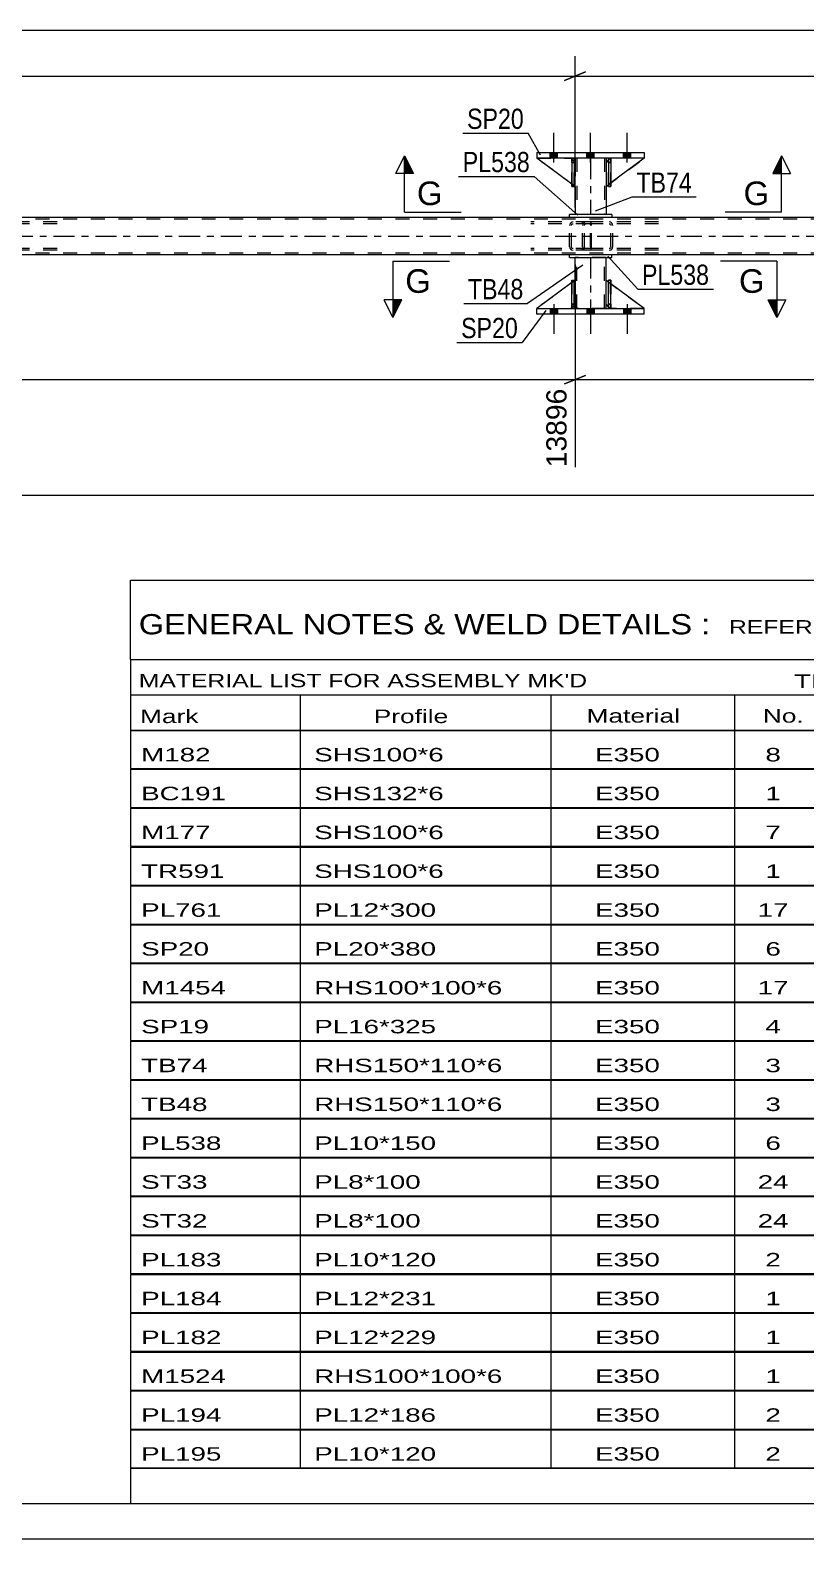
# Model space of a CAD drawing. Header units: millimetres. Extents: x -111 to 730, y -400 to 194.
# Drawn here: x 390.5 to 500.3, y -399.7 to -186.1 of the extents above; entities that cross this region are included whole.
import ezdxf

# ---------------------------------------------------------------- set-up
doc = ezdxf.new("R2010")
doc.units = ezdxf.units.MM
doc.linetypes.add('DXK_LINE_DOT2', pattern=[3.9198, 1.9599, -1.9599])
doc.linetypes.add('DXK_LINE_DOT3', pattern=[5.9187, 2.979, -0.9799, 0.9799, -0.9799])
doc.styles.add('Arial', font='ARIAL.TTF', dxfattribs={"height": 0.2})
doc.styles.add('Arial Narrow', font='ARIALN.TTF', dxfattribs={"height": 0.2})

# ---------------------------------------------------------------- blocks, each defined once
blk = doc.blocks.new('Unknown-203724211-1113')
at = {"color": 5, "linetype": 'Continuous'}
for p, q in [((-106.33, -394.7), (724.67, -394.7)), ((-111.33, -399.7), (729.67, -399.7))]:
    blk.add_line(p, q, dxfattribs=at)
blk = doc.blocks.new('Part-203724211-2279 - 2267')
at = {"color": 7, "linetype": 'DXK_LINE_DOT2'}
for p, q in [((469.65, -213.26), (461.33, -213.26)), ((469.65, -213.5), (461.33, -213.5)), ((466.86, -213.56), (466.82, -213.74)), ((467.09, -213.65), (467.14, -213.57)), ((467.32, -213.26), (467.13, -213.3)), ((467.14, -213.57), (467.22, -213.52)), ((467.22, -213.52), (467.32, -213.5)), ((468.66, -213.5), (468.66, -213.26)), ((469.76, -213.3), (469.65, -213.26)), ((469.65, -213.5), (469.71, -213.52)), ((469.71, -213.52), (469.75, -213.57)), ((469.75, -213.57), (469.78, -213.65)), ((469.85, -213.4), (469.76, -213.3)), ((469.9, -213.56), (469.85, -213.4)), ((469.93, -213.74), (469.9, -213.56)), ((466.82, -216.78), (466.82, -213.74)), ((467.07, -213.74), (467.09, -213.65)), ((467.07, -216.78), (467.07, -213.74)), ((469.78, -213.65), (469.79, -213.74)), ((469.79, -216.78), (469.79, -213.74)), ((469.93, -216.78), (469.93, -213.74)), ((469.65, -217.02), (461.33, -217.02)), ((469.65, -217.26), (461.33, -217.26)), ((466.82, -216.78), (466.86, -216.96)), ((467.09, -216.87), (467.07, -216.78)), ((467.14, -216.95), (467.09, -216.87)), ((467.13, -217.22), (467.32, -217.26)), ((467.22, -217), (467.14, -216.95)), ((467.32, -217.02), (467.22, -217)), ((468.66, -217.26), (468.66, -217.02)), ((469.71, -217), (469.65, -217.02)), ((469.65, -217.26), (469.76, -217.22)), ((469.75, -216.95), (469.71, -217)), ((469.78, -216.87), (469.75, -216.95)), ((469.76, -217.22), (469.85, -217.12)), ((469.79, -216.78), (469.78, -216.87)), ((469.85, -217.12), (469.9, -216.96)), ((469.9, -216.96), (469.93, -216.78))]:
    blk.add_line(p, q, dxfattribs=at)
for centre, start, end in [((467.31, -213.76), 111.1941, 156.1506), ((467.31, -216.77), 203.8494, 248.8059)]:
    blk.add_arc(centre, 0.492, start, end, dxfattribs=at)
blk = doc.blocks.new('Part-203724211-2284 - 2267')
at = {"color": 7, "linetype": 'DXK_LINE_DOT2'}
for p, q in [((608.77, -212.86), (-50.14, -212.86)), ((608.77, -217.66), (-50.14, -217.66)), ((472.78, -217.9), (466.78, -217.9))]:
    blk.add_line(p, q, dxfattribs=at)
at = {"color": 2, "linetype": 'Continuous'}
for p, q in [((608.77, -212.62), (47.1, -212.62)), ((466.78, -217.9), (217.36, -217.9)), ((608.77, -217.9), (472.78, -217.9))]:
    blk.add_line(p, q, dxfattribs=at)
at = {"color": 7, "linetype": 'DXK_LINE_DOT3'}
blk.add_line((-50.14, -215.26), (608.77, -215.26), dxfattribs=at)
blk = doc.blocks.new('Part-203724211-2306 - 2267')
at = {"color": 7, "linetype": 'DXK_LINE_DOT2'}
for p, q in [((467.13, -204.82), (467.13, -204.22)), ((467.13, -204.22), (467.13, -204.22)), ((467.13, -204.22), (467.13, -208.22)), ((467.13, -204.22), (467.45, -204.22)), ((467.13, -208.22), (467.13, -204.82)), ((467.13, -204.82), (467.45, -204.82)), ((467.45, -204.22), (467.45, -204.82)), ((467.45, -208.22), (467.45, -204.22)), ((467.45, -204.82), (467.45, -208.22)), ((467.13, -208.22), (467.45, -208.22))]:
    blk.add_line(p, q, dxfattribs=at)
blk = doc.blocks.new('Part-203724211-2372 - 2267')
at = {"color": 2, "linetype": 'Continuous'}
for p, q in [((467.58, -204.22), (467.58, -204.82)), ((471.98, -204.22), (471.98, -204.82)), ((467.58, -208.22), (467.58, -212.22)), ((471.98, -208.22), (471.98, -212.22))]:
    blk.add_line(p, q, dxfattribs=at)
at = {"color": 7, "linetype": 'DXK_LINE_DOT2'}
for p, q in [((471.98, -204.22), (467.58, -204.22)), ((467.58, -204.82), (467.58, -208.22)), ((467.82, -204.22), (467.82, -212.22)), ((471.74, -204.22), (471.74, -212.22)), ((471.98, -204.82), (471.98, -208.22)), ((471.98, -212.22), (467.58, -212.22))]:
    blk.add_line(p, q, dxfattribs=at)
at = {"color": 7, "linetype": 'DXK_LINE_DOT3'}
blk.add_line((469.78, -204.22), (469.78, -212.22), dxfattribs=at)
blk = doc.blocks.new('Part-203724211-2379 - 2267')
at = {"color": 2, "linetype": 'Continuous'}
for p, q in [((462.18, -226.3), (462.18, -225.5)), ((462.18, -225.5), (477.38, -225.5)), ((477.38, -226.3), (462.18, -226.3)), ((477.38, -226.3), (477.38, -225.5))]:
    blk.add_line(p, q, dxfattribs=at)
blk = doc.blocks.new('Bolt-203724211-2343 - 2267')
at = {"linetype": 'Continuous'}
for points in [[(464.06, -226.3), (465.1, -226.3), (465.1, -225.5), (464.06, -225.5)], [(464.06, -226.3), (465.1, -226.3), (465.1, -225.5), (464.06, -225.5)], [(464.06, -226.3), (465.1, -226.3), (465.1, -225.5), (464.06, -225.5)], [(469.26, -226.3), (470.3, -226.3), (470.3, -225.5), (469.26, -225.5)], [(469.26, -226.3), (470.3, -226.3), (470.3, -225.5), (469.26, -225.5)], [(474.46, -226.3), (475.5, -226.3), (475.5, -225.5), (474.46, -225.5)], [(474.46, -226.3), (475.5, -226.3), (475.5, -225.5), (474.46, -225.5)], [(474.46, -226.3), (475.5, -226.3), (475.5, -225.5), (474.46, -225.5)]]:
    blk.add_hatch(color=1, dxfattribs=at).paths.add_polyline_path(points)
at = {"color": 1, "linetype": 'Continuous'}
for p, q in [((464.06, -225.5), (464.06, -226.3)), ((464.06, -225.5), (464.06, -226.3)), ((464.06, -225.5), (464.06, -226.3)), ((464.58, -224.9), (464.58, -229.1)), ((464.58, -224.9), (464.58, -229.1)), ((464.58, -224.9), (464.58, -229.1)), ((465.1, -225.5), (465.1, -226.3)), ((465.1, -225.5), (465.1, -226.3)), ((465.1, -225.5), (465.1, -226.3)), ((469.26, -225.5), (469.26, -226.3)), ((469.26, -225.5), (469.26, -226.3)), ((469.78, -224.9), (469.78, -229.1)), ((469.78, -224.9), (469.78, -229.1)), ((470.3, -225.5), (470.3, -226.3)), ((470.3, -225.5), (470.3, -226.3)), ((474.46, -225.5), (474.46, -226.3)), ((474.46, -225.5), (474.46, -226.3)), ((474.46, -225.5), (474.46, -226.3)), ((474.98, -224.9), (474.98, -229.1)), ((474.98, -224.9), (474.98, -229.1)), ((474.98, -224.9), (474.98, -229.1)), ((475.5, -225.5), (475.5, -226.3)), ((475.5, -225.5), (475.5, -226.3)), ((475.5, -225.5), (475.5, -226.3))]:
    blk.add_line(p, q, dxfattribs=at)
blk = doc.blocks.new('Bolt-203724211-2344 - 2267')
at = {"linetype": 'Continuous'}
for points in [[(465.1, -203.42), (464.06, -203.42), (464.06, -204.22), (465.1, -204.22)], [(465.1, -203.42), (464.06, -203.42), (464.06, -204.22), (465.1, -204.22)], [(465.1, -203.42), (464.06, -203.42), (464.06, -204.22), (465.1, -204.22)], [(470.3, -203.42), (469.26, -203.42), (469.26, -204.22), (470.3, -204.22)], [(470.3, -203.42), (469.26, -203.42), (469.26, -204.22), (470.3, -204.22)], [(475.5, -203.42), (474.46, -203.42), (474.46, -204.22), (475.5, -204.22)], [(475.5, -203.42), (474.46, -203.42), (474.46, -204.22), (475.5, -204.22)], [(475.5, -203.42), (474.46, -203.42), (474.46, -204.22), (475.5, -204.22)]]:
    blk.add_hatch(color=1, dxfattribs=at).paths.add_polyline_path(points)
at = {"color": 1, "linetype": 'Continuous'}
for p, q in [((464.58, -204.82), (464.58, -200.62)), ((464.58, -204.82), (464.58, -200.62)), ((464.58, -204.82), (464.58, -200.62)), ((469.78, -204.82), (469.78, -200.62)), ((469.78, -204.82), (469.78, -200.62)), ((474.98, -204.82), (474.98, -200.62)), ((474.98, -204.82), (474.98, -200.62)), ((474.98, -204.82), (474.98, -200.62)), ((464.06, -204.22), (464.06, -203.42)), ((464.06, -204.22), (464.06, -203.42)), ((464.06, -204.22), (464.06, -203.42)), ((465.1, -204.22), (465.1, -203.42)), ((465.1, -204.22), (465.1, -203.42)), ((465.1, -204.22), (465.1, -203.42)), ((469.26, -204.22), (469.26, -203.42)), ((469.26, -204.22), (469.26, -203.42)), ((470.3, -204.22), (470.3, -203.42)), ((470.3, -204.22), (470.3, -203.42)), ((474.46, -204.22), (474.46, -203.42)), ((474.46, -204.22), (474.46, -203.42)), ((474.46, -204.22), (474.46, -203.42)), ((475.5, -204.22), (475.5, -203.42)), ((475.5, -204.22), (475.5, -203.42)), ((475.5, -204.22), (475.5, -203.42))]:
    blk.add_line(p, q, dxfattribs=at)
blk = doc.blocks.new('Part-203724211-2352 - 2267')
at = {"color": 2, "linetype": 'Continuous'}
for p, q in [((471.98, -224.9), (471.98, -221.5)), ((471.98, -221.5), (472.33, -221.76)), ((477.38, -225.5), (472.65, -222)), ((472.33, -225.25), (471.98, -224.9))]:
    blk.add_line(p, q, dxfattribs=at)
at = {"color": 7, "linetype": 'DXK_LINE_DOT2'}
for p, q in [((472.65, -222), (472.33, -221.76)), ((472.33, -225.25), (472.58, -225.5)), ((472.58, -225.5), (477.38, -225.5))]:
    blk.add_line(p, q, dxfattribs=at)
blk = doc.blocks.new('Part-203724211-2367 - 2267')
at = {"color": 7, "linetype": 'DXK_LINE_DOT2'}
for p, q in [((471.98, -224.9), (471.98, -221.5)), ((471.98, -221.5), (477.38, -225.5)), ((472.58, -225.5), (471.98, -224.9)), ((477.38, -225.5), (472.58, -225.5))]:
    blk.add_line(p, q, dxfattribs=at)
blk = doc.blocks.new('Part-203724211-2374 - 2267')
at = {"color": 2, "linetype": 'Continuous'}
for p, q in [((472.65, -204.22), (472.33, -204.22)), ((472.33, -204.22), (472.33, -208.22)), ((472.65, -204.22), (472.65, -204.22)), ((472.65, -204.22), (472.65, -208.22)), ((472.65, -208.22), (472.33, -208.22))]:
    blk.add_line(p, q, dxfattribs=at)
at = {"color": 7, "linetype": 'DXK_LINE_DOT2'}
for p, q in [((472.33, -204.22), (472.33, -204.82)), ((472.33, -204.22), (472.33, -204.22)), ((472.65, -204.82), (472.33, -204.82)), ((472.33, -204.82), (472.33, -208.22)), ((472.65, -204.82), (472.65, -204.22)), ((472.65, -204.22), (472.65, -204.22)), ((472.65, -208.22), (472.65, -204.82))]:
    blk.add_line(p, q, dxfattribs=at)
blk = doc.blocks.new('Part-203724211-2381 - 2267')
at = {"color": 2, "linetype": 'Continuous'}
for p, q in [((467.13, -207.89), (462.18, -204.22)), ((467.13, -204.37), (466.98, -204.22)), ((467.58, -204.82), (467.45, -204.69)), ((467.58, -204.82), (467.58, -204.82)), ((467.58, -208.22), (467.58, -204.82)), ((467.45, -208.13), (467.58, -208.22)), ((467.58, -208.22), (467.58, -208.22))]:
    blk.add_line(p, q, dxfattribs=at)
at = {"color": 7, "linetype": 'DXK_LINE_DOT2'}
for p, q in [((466.98, -204.22), (462.18, -204.22)), ((462.18, -204.22), (462.18, -204.22)), ((466.98, -204.22), (467.58, -204.82)), ((467.45, -204.69), (467.13, -204.37)), ((467.58, -204.82), (467.58, -208.22)), ((467.45, -208.13), (467.13, -207.89))]:
    blk.add_line(p, q, dxfattribs=at)
blk = doc.blocks.new('Part-203724211-2382 - 2267')
at = {"color": 7, "linetype": 'DXK_LINE_DOT2'}
for p, q in [((467.58, -208.22), (462.18, -204.22)), ((462.18, -204.22), (466.98, -204.22)), ((466.98, -204.22), (467.58, -204.82)), ((467.58, -204.82), (466.98, -204.22)), ((467.58, -204.82), (467.58, -208.22)), ((467.58, -204.82), (467.58, -204.82)), ((467.58, -204.82), (467.58, -208.22))]:
    blk.add_line(p, q, dxfattribs=at)
blk = doc.blocks.new('Part-203724211-2383 - 2267')
at = {"color": 2, "linetype": 'Continuous'}
for p, q in [((472.33, -204.47), (471.98, -204.82)), ((471.98, -204.82), (471.98, -208.22)), ((477.38, -204.22), (472.65, -207.72)), ((471.98, -208.22), (472.33, -207.96))]:
    blk.add_line(p, q, dxfattribs=at)
at = {"color": 7, "linetype": 'DXK_LINE_DOT2'}
for p, q in [((472.58, -204.22), (472.33, -204.47)), ((477.38, -204.22), (472.58, -204.22)), ((477.38, -204.22), (477.38, -204.22)), ((477.38, -204.22), (477.38, -204.22)), ((472.65, -207.72), (472.33, -207.96))]:
    blk.add_line(p, q, dxfattribs=at)
blk = doc.blocks.new('Part-203724211-2384 - 2267')
at = {"color": 7, "linetype": 'DXK_LINE_DOT2'}
for p, q in [((472.58, -204.22), (471.98, -204.82)), ((471.98, -208.22), (477.38, -204.22)), ((471.98, -204.82), (471.98, -208.22)), ((477.38, -204.22), (472.58, -204.22))]:
    blk.add_line(p, q, dxfattribs=at)
blk = doc.blocks.new('Part-203724211-2397 - 2267')
at = {"color": 2, "linetype": 'Continuous'}
for p, q in [((467.13, -225.5), (467.13, -221.5)), ((467.13, -221.5), (467.45, -221.5)), ((467.45, -225.5), (467.45, -221.5)), ((467.13, -225.5), (467.13, -225.5)), ((467.45, -225.5), (467.13, -225.5))]:
    blk.add_line(p, q, dxfattribs=at)
at = {"color": 7, "linetype": 'DXK_LINE_DOT2'}
for p, q in [((467.13, -221.5), (467.13, -224.9)), ((467.45, -224.9), (467.45, -221.5)), ((467.13, -224.9), (467.13, -225.5)), ((467.13, -224.9), (467.45, -224.9)), ((467.13, -225.5), (467.13, -225.5)), ((467.13, -225.5), (467.13, -225.5)), ((467.45, -225.5), (467.45, -224.9)), ((467.45, -225.5), (467.45, -225.5))]:
    blk.add_line(p, q, dxfattribs=at)
blk = doc.blocks.new('Part-203724211-2399 - 2267')
at = {"color": 7, "linetype": 'DXK_LINE_DOT2'}
for p, q in [((467.13, -221.5), (467.45, -221.5)), ((467.13, -224.9), (467.13, -221.5)), ((467.13, -221.5), (467.13, -225.5)), ((467.45, -221.5), (467.45, -224.9)), ((467.45, -225.5), (467.45, -221.59)), ((467.45, -224.9), (467.13, -224.9)), ((467.13, -225.5), (467.13, -224.9)), ((467.45, -225.5), (467.13, -225.5)), ((467.45, -224.9), (467.45, -225.5)), ((467.45, -225.5), (467.45, -225.5))]:
    blk.add_line(p, q, dxfattribs=at)
blk = doc.blocks.new('Part-203724211-2414 - 2267')
at = {"color": 2, "linetype": 'Continuous'}
for p, q in [((462.18, -203.42), (462.18, -204.22)), ((462.18, -203.42), (477.38, -203.42)), ((477.38, -204.22), (462.18, -204.22)), ((477.38, -203.42), (477.38, -204.22))]:
    blk.add_line(p, q, dxfattribs=at)
blk = doc.blocks.new('Part-203724211-2424 - 2267')
at = {"color": 2, "linetype": 'Continuous'}
for p, q in [((467.45, -204.22), (467.13, -204.22)), ((467.13, -204.22), (467.13, -208.22)), ((467.45, -204.22), (467.45, -204.22)), ((467.45, -204.22), (467.45, -208.22)), ((467.45, -208.22), (467.13, -208.22))]:
    blk.add_line(p, q, dxfattribs=at)
at = {"color": 7, "linetype": 'DXK_LINE_DOT2'}
for p, q in [((467.13, -204.22), (467.13, -204.82)), ((467.13, -204.22), (467.13, -204.22)), ((467.45, -204.82), (467.13, -204.82)), ((467.13, -204.82), (467.13, -208.22)), ((467.45, -204.82), (467.45, -204.22)), ((467.45, -204.22), (467.45, -204.22)), ((467.45, -208.22), (467.45, -204.82))]:
    blk.add_line(p, q, dxfattribs=at)
blk = doc.blocks.new('Part-203724211-2430 - 2267')
at = {"color": 7, "linetype": 'DXK_LINE_DOT2'}
for p, q in [((472.33, -204.82), (472.33, -204.22)), ((472.33, -204.22), (472.33, -204.22)), ((472.33, -204.22), (472.33, -208.22)), ((472.33, -204.22), (472.65, -204.22)), ((472.33, -208.22), (472.33, -204.82)), ((472.33, -204.82), (472.65, -204.82)), ((472.65, -204.22), (472.65, -204.82)), ((472.65, -208.22), (472.65, -204.22)), ((472.65, -204.82), (472.65, -208.22)), ((472.33, -208.22), (472.65, -208.22))]:
    blk.add_line(p, q, dxfattribs=at)
blk = doc.blocks.new('Part-203724211-2445 - 2267')
at = {"color": 7, "linetype": 'DXK_LINE_DOT2'}
for p, q in [((467.58, -221.5), (462.18, -225.5)), ((467.58, -224.9), (467.58, -221.5)), ((467.58, -221.5), (467.58, -224.9)), ((462.18, -225.5), (466.98, -225.5)), ((466.98, -225.5), (467.58, -224.9)), ((467.58, -224.9), (466.98, -225.5)), ((467.58, -224.9), (467.58, -224.9))]:
    blk.add_line(p, q, dxfattribs=at)
blk = doc.blocks.new('Part-203724211-2459 - 2267')
at = {"color": 2, "linetype": 'Continuous'}
for p, q in [((467.58, -221.5), (467.58, -218.3)), ((471.98, -221.5), (471.98, -218.3)), ((467.58, -225.5), (467.58, -224.9)), ((471.98, -225.5), (471.98, -224.9))]:
    blk.add_line(p, q, dxfattribs=at)
at = {"color": 7, "linetype": 'DXK_LINE_DOT2'}
for p, q in [((471.98, -218.3), (467.58, -218.3)), ((467.82, -225.5), (467.82, -218.3)), ((471.74, -225.5), (471.74, -218.3)), ((467.58, -224.9), (467.58, -221.5)), ((471.98, -224.9), (471.98, -221.5)), ((471.98, -225.5), (467.58, -225.5))]:
    blk.add_line(p, q, dxfattribs=at)
at = {"color": 7, "linetype": 'DXK_LINE_DOT3'}
blk.add_line((469.78, -218.3), (469.78, -225.5), dxfattribs=at)
blk = doc.blocks.new('Part-203724211-2475 - 2267')
at = {"color": 2, "linetype": 'Continuous'}
for p, q in [((472.33, -225.5), (472.33, -221.5)), ((472.33, -221.5), (472.65, -221.5)), ((472.65, -225.5), (472.65, -221.5)), ((472.33, -225.5), (472.33, -225.5)), ((472.65, -225.5), (472.33, -225.5))]:
    blk.add_line(p, q, dxfattribs=at)
at = {"color": 7, "linetype": 'DXK_LINE_DOT2'}
for p, q in [((472.33, -221.5), (472.33, -224.9)), ((472.65, -224.9), (472.65, -221.5)), ((472.33, -224.9), (472.33, -225.5)), ((472.33, -224.9), (472.65, -224.9)), ((472.33, -225.5), (472.33, -225.5)), ((472.33, -225.5), (472.33, -225.5)), ((472.65, -225.5), (472.65, -224.9)), ((472.65, -225.5), (472.65, -225.5))]:
    blk.add_line(p, q, dxfattribs=at)
blk = doc.blocks.new('Part-203724211-2477 - 2267')
at = {"color": 7, "linetype": 'DXK_LINE_DOT2'}
for p, q in [((472.65, -221.5), (472.33, -221.5)), ((472.33, -224.9), (472.33, -221.5)), ((472.33, -221.5), (472.33, -225.5)), ((472.65, -221.5), (472.65, -224.9)), ((472.65, -225.5), (472.65, -221.5)), ((472.65, -224.9), (472.33, -224.9)), ((472.33, -225.5), (472.33, -224.9)), ((472.65, -225.5), (472.33, -225.5)), ((472.65, -224.9), (472.65, -225.5)), ((472.65, -225.5), (472.65, -225.5))]:
    blk.add_line(p, q, dxfattribs=at)
blk = doc.blocks.new('Part-203724211-2478 - 2267')
at = {"color": 2, "linetype": 'Continuous'}
for p, q in [((467.13, -221.83), (462.18, -225.5)), ((467.58, -221.5), (467.45, -221.59)), ((467.58, -224.9), (467.58, -221.5)), ((467.13, -225.35), (466.98, -225.5)), ((467.58, -224.9), (467.45, -225.03)), ((467.58, -224.9), (467.58, -224.9))]:
    blk.add_line(p, q, dxfattribs=at)
at = {"color": 7, "linetype": 'DXK_LINE_DOT2'}
for p, q in [((467.45, -221.59), (467.13, -221.83)), ((467.58, -224.9), (467.58, -221.5)), ((462.18, -225.5), (462.18, -225.5)), ((462.18, -225.5), (466.98, -225.5)), ((467.58, -224.9), (466.98, -225.5)), ((467.45, -225.03), (467.13, -225.35))]:
    blk.add_line(p, q, dxfattribs=at)
blk = doc.blocks.new('Part-203724211-2507 - 2267')
at = {"color": 2, "linetype": 'Continuous'}
for p, q in [((472.78, -212.22), (466.78, -212.22)), ((466.78, -212.62), (466.78, -212.22)), ((472.78, -212.62), (466.78, -212.62)), ((472.78, -212.22), (472.78, -212.62))]:
    blk.add_line(p, q, dxfattribs=at)
blk = doc.blocks.new('Part-203724211-2512 - 2267')
at = {"color": 2, "linetype": 'Continuous'}
for p, q in [((472.78, -217.9), (466.78, -217.9)), ((466.78, -218.3), (466.78, -217.9)), ((466.78, -218.3), (472.78, -218.3)), ((472.78, -218.3), (472.78, -217.9))]:
    blk.add_line(p, q, dxfattribs=at)
blk = doc.blocks.new('Part-203724211-2538 - 2267')
at = {"color": 7, "linetype": 'DXK_LINE_DOT2'}
for p, q in [((383.57, -213.56), (383.53, -213.74)), ((383.8, -213.65), (383.86, -213.57)), ((384.04, -213.26), (383.84, -213.3)), ((383.86, -213.57), (383.94, -213.52)), ((383.94, -213.52), (384.04, -213.5)), ((394.27, -213.26), (384.04, -213.26)), ((394.27, -213.5), (384.04, -213.5)), ((387.47, -213.3), (387.27, -213.26)), ((387.27, -213.5), (387.37, -213.52)), ((387.37, -213.52), (387.45, -213.57)), ((387.45, -213.57), (387.51, -213.65)), ((387.78, -213.74), (387.75, -213.56)), ((383.53, -216.78), (383.53, -213.74)), ((383.78, -213.74), (383.8, -213.65)), ((383.78, -216.78), (383.78, -213.74)), ((387.51, -213.65), (387.53, -213.74)), ((387.53, -216.78), (387.53, -213.74)), ((387.78, -216.78), (387.78, -213.74)), ((383.53, -216.78), (383.57, -216.96)), ((383.8, -216.87), (383.78, -216.78)), ((383.86, -216.95), (383.8, -216.87)), ((383.84, -217.22), (384.04, -217.26)), ((383.94, -217), (383.86, -216.95)), ((384.04, -217.02), (383.94, -217)), ((394.27, -217.02), (384.04, -217.02)), ((394.27, -217.26), (384.04, -217.26)), ((387.37, -217), (387.27, -217.02)), ((387.27, -217.26), (387.47, -217.22)), ((387.45, -216.95), (387.37, -217)), ((387.51, -216.87), (387.45, -216.95)), ((387.53, -216.78), (387.51, -216.87)), ((387.75, -216.96), (387.78, -216.78))]:
    blk.add_line(p, q, dxfattribs=at)
for centre, start, end in [((384.02, -213.76), 110.7583, 155.68), ((387.29, -213.76), 24.32, 69.2417), ((384.02, -216.76), 204.32, 249.2417), ((387.29, -216.76), 290.7583, 335.68)]:
    blk.add_arc(centre, 0.496, start, end, dxfattribs=at)
blk = doc.blocks.new('Part-203724211-2539 - 2267')
at = {"color": 7, "linetype": 'DXK_LINE_DOT2'}
for p, q in [((468.7, -213.56), (468.66, -213.74)), ((468.94, -213.65), (468.99, -213.57)), ((469.17, -213.26), (468.98, -213.3)), ((468.99, -213.57), (469.07, -213.52)), ((469.07, -213.52), (469.17, -213.5)), ((479.4, -213.26), (469.17, -213.26)), ((479.4, -213.5), (469.17, -213.5)), ((472.6, -213.3), (472.41, -213.26)), ((472.41, -213.5), (472.51, -213.52)), ((472.51, -213.52), (472.59, -213.57)), ((472.59, -213.57), (472.64, -213.65)), ((472.92, -213.74), (472.88, -213.56)), ((468.66, -216.78), (468.66, -213.74)), ((468.92, -213.74), (468.94, -213.65)), ((468.92, -216.78), (468.92, -213.74)), ((472.64, -213.65), (472.66, -213.74)), ((472.66, -216.78), (472.66, -213.74)), ((472.92, -216.78), (472.92, -213.74)), ((468.66, -216.78), (468.7, -216.96)), ((468.94, -216.87), (468.92, -216.78)), ((468.99, -216.95), (468.94, -216.87)), ((468.98, -217.22), (469.17, -217.26)), ((469.07, -217), (468.99, -216.95)), ((469.17, -217.02), (469.07, -217)), ((479.4, -217.02), (469.17, -217.02)), ((479.4, -217.26), (469.17, -217.26)), ((472.51, -217), (472.41, -217.02)), ((472.41, -217.26), (472.6, -217.22)), ((472.59, -216.95), (472.51, -217)), ((472.64, -216.87), (472.59, -216.95)), ((472.66, -216.78), (472.64, -216.87)), ((472.88, -216.96), (472.92, -216.78))]:
    blk.add_line(p, q, dxfattribs=at)
for centre, start, end in [((469.15, -213.76), 110.7583, 155.68), ((472.43, -213.76), 24.32, 69.2417), ((469.15, -216.76), 204.32, 249.2417), ((472.43, -216.76), 290.7583, 335.68)]:
    blk.add_arc(centre, 0.496, start, end, dxfattribs=at)
blk = doc.blocks.new('StraightDimension-203724211-2613 - 2267')
at = {"color": 7, "linetype": 'Continuous'}
for p, q in [((467.58, -211.22), (467.58, -189.77)), ((617.39, -211.62), (617.39, -189.77)), ((469.08, -192.02), (466.08, -193.22)), ((615.89, -193.22), (618.89, -192.02)), ((467.58, -192.62), (617.39, -192.62))]:
    blk.add_line(p, q, dxfattribs=at)
at = {"color": 0}
blk.add_wipeout([(547.53, -191.87), (547.53, -187.67), (537.44, -187.67), (537.44, -191.87)], dxfattribs=at)
at = {"color": 3, "style": 'Arial'}
blk.add_text('3899', height=2.865, dxfattribs=at).set_placement((538.04, -191.27))
blk = doc.blocks.new('StraightDimension-203724211-2558 - 2267')
at = {"color": 7, "linetype": 'Continuous'}
blk.add_line((-59.4, -251.93), (618.03, -251.93), dxfattribs=at)
blk = doc.blocks.new('StraightDimension-203724211-2589 - 2267')
at = {"color": 7, "linetype": 'Continuous'}
for p, q in [((467.58, -219.3), (467.58, -247.99)), ((212.16, -235.57), (467.58, -235.57)), ((466.08, -236.17), (469.08, -234.97))]:
    blk.add_line(p, q, dxfattribs=at)
at = {"color": 0, "linetype": 'Continuous'}
blk.add_wipeout([(466.98, -236.27), (462.78, -236.27), (462.78, -248.59), (466.98, -248.59)], dxfattribs=at)
at = {"color": 3, "linetype": 'Continuous', "style": 'Arial'}
blk.add_text('13896', height=2.865, rotation=90.0002, dxfattribs=at).set_placement((466.38, -247.99))
blk = doc.blocks.new('StraightDimension-203724211-2599 - 2267')
at = {"color": 7, "linetype": 'Continuous'}
for p, q in [((617.39, -217.86), (617.39, -247.99)), ((467.58, -219.3), (467.58, -247.99)), ((469.08, -234.97), (466.08, -236.17)), ((467.58, -235.57), (617.39, -235.57)), ((615.89, -236.17), (618.89, -234.97))]:
    blk.add_line(p, q, dxfattribs=at)
at = {"color": 0}
blk.add_wipeout([(547.53, -234.82), (547.53, -230.62), (537.44, -230.62), (537.44, -234.82)], dxfattribs=at)
at = {"color": 0, "linetype": 'Continuous'}
blk.add_wipeout([(616.79, -236.27), (612.59, -236.27), (612.59, -248.59), (616.79, -248.59)], dxfattribs=at)
at = {"color": 3, "style": 'Arial'}
blk.add_text('3899', height=2.865, dxfattribs=at).set_placement((538.04, -234.22))
at = {"color": 3, "linetype": 'Continuous', "style": 'Arial'}
blk.add_text('17794', height=2.865, rotation=90.0002, dxfattribs=at).set_placement((616.19, -247.99))
blk = doc.blocks.new('StraightDimension-203724211-2623 - 2267')
at = {"color": 7, "linetype": 'Continuous'}
for p, q in [((467.58, -211.22), (467.58, -189.77)), ((466.08, -193.22), (469.08, -192.02)), ((212.16, -192.62), (467.58, -192.62))]:
    blk.add_line(p, q, dxfattribs=at)
blk = doc.blocks.new('StraightDimension-203724211-2681 - 2267')
at = {"color": 7, "linetype": 'Continuous'}
blk.add_line((-58.76, -186.1), (617.39, -186.1), dxfattribs=at)
blk = doc.blocks.new('Unknown-203724211-16051')
at = {"color": 7, "linetype": 'Continuous'}
for p, q in [((404.67, -263.95), (564.67, -263.95)), ((404.67, -275.2), (404.67, -263.95)), ((564.67, -263.95), (564.67, -275.2)), ((404.67, -275.2), (564.67, -275.2)), ((404.67, -275.2), (404.67, -280.2)), ((564.67, -275.2), (564.67, -280.2)), ((404.67, -280.2), (564.67, -280.2)), ((404.67, -280.2), (404.67, -285.2)), ((428.67, -280.2), (428.67, -285.2)), ((464.17, -280.2), (464.17, -285.2)), ((490.17, -280.2), (490.17, -285.2)), ((503.17, -280.2), (503.17, -285.2)), ((520.67, -280.2), (520.67, -285.2)), ((542.67, -280.2), (542.67, -285.2)), ((564.67, -280.2), (564.67, -285.2)), ((404.67, -285.2), (564.67, -285.2)), ((404.67, -285.25), (404.67, -290.65)), ((404.67, -285.25), (564.67, -285.25)), ((428.67, -285.2), (428.67, -290.7)), ((464.17, -285.2), (464.17, -290.7)), ((490.17, -285.2), (490.17, -290.7)), ((503.17, -285.2), (503.17, -290.7)), ((520.67, -285.2), (520.67, -290.7)), ((542.67, -285.2), (542.67, -290.7)), ((564.67, -285.25), (564.67, -290.65)), ((404.67, -290.65), (564.67, -290.65)), ((404.67, -290.75), (404.67, -296.15)), ((404.67, -290.75), (564.67, -290.75)), ((428.67, -290.7), (428.67, -296.2)), ((464.17, -290.7), (464.17, -296.2)), ((490.17, -290.7), (490.17, -296.2)), ((503.17, -290.7), (503.17, -296.2)), ((520.67, -290.7), (520.67, -296.2)), ((542.67, -290.7), (542.67, -296.2)), ((564.67, -290.75), (564.67, -296.15)), ((404.67, -296.15), (564.67, -296.15)), ((404.67, -296.25), (404.67, -301.65)), ((404.67, -296.25), (564.67, -296.25)), ((428.67, -296.2), (428.67, -301.7)), ((464.17, -296.2), (464.17, -301.7)), ((490.17, -296.2), (490.17, -301.7)), ((503.17, -296.2), (503.17, -301.7)), ((520.67, -296.2), (520.67, -301.7)), ((542.67, -296.2), (542.67, -301.7)), ((564.67, -296.25), (564.67, -301.65)), ((404.67, -301.65), (564.67, -301.65)), ((404.67, -301.75), (404.67, -307.15)), ((404.67, -301.75), (564.67, -301.75)), ((428.67, -301.7), (428.67, -307.2)), ((464.17, -301.7), (464.17, -307.2)), ((490.17, -301.7), (490.17, -307.2)), ((503.17, -301.7), (503.17, -307.2)), ((520.67, -301.7), (520.67, -307.2)), ((542.67, -301.7), (542.67, -307.2)), ((564.67, -301.75), (564.67, -307.15)), ((404.67, -307.15), (564.67, -307.15)), ((404.67, -307.25), (404.67, -312.65)), ((404.67, -307.25), (564.67, -307.25)), ((428.67, -307.2), (428.67, -312.7)), ((464.17, -307.2), (464.17, -312.7)), ((490.17, -307.2), (490.17, -312.7)), ((503.17, -307.2), (503.17, -312.7)), ((520.67, -307.2), (520.67, -312.7)), ((542.67, -307.2), (542.67, -312.7)), ((564.67, -307.25), (564.67, -312.65)), ((404.67, -312.65), (564.67, -312.65)), ((404.67, -312.75), (404.67, -318.15)), ((404.67, -312.75), (564.67, -312.75)), ((428.67, -312.7), (428.67, -318.2)), ((464.17, -312.7), (464.17, -318.2)), ((490.17, -312.7), (490.17, -318.2)), ((503.17, -312.7), (503.17, -318.2)), ((520.67, -312.7), (520.67, -318.2)), ((542.67, -312.7), (542.67, -318.2)), ((564.67, -312.75), (564.67, -318.15)), ((404.67, -318.15), (564.67, -318.15)), ((404.67, -318.25), (404.67, -323.65)), ((404.67, -318.25), (564.67, -318.25)), ((428.67, -318.2), (428.67, -323.7)), ((464.17, -318.2), (464.17, -323.7)), ((490.17, -318.2), (490.17, -323.7)), ((503.17, -318.2), (503.17, -323.7)), ((520.67, -318.2), (520.67, -323.7)), ((542.67, -318.2), (542.67, -323.7)), ((564.67, -318.25), (564.67, -323.65)), ((404.67, -323.65), (564.67, -323.65)), ((404.67, -323.75), (404.67, -329.15)), ((404.67, -323.75), (564.67, -323.75)), ((428.67, -323.7), (428.67, -329.2)), ((464.17, -323.7), (464.17, -329.2)), ((490.17, -323.7), (490.17, -329.2)), ((503.17, -323.7), (503.17, -329.2)), ((520.67, -323.7), (520.67, -329.2)), ((542.67, -323.7), (542.67, -329.2)), ((564.67, -323.75), (564.67, -329.15)), ((404.67, -329.15), (564.67, -329.15)), ((404.67, -329.25), (404.67, -334.65)), ((404.67, -329.25), (564.67, -329.25)), ((428.67, -329.2), (428.67, -334.7)), ((464.17, -329.2), (464.17, -334.7)), ((490.17, -329.2), (490.17, -334.7)), ((503.17, -329.2), (503.17, -334.7)), ((520.67, -329.2), (520.67, -334.7)), ((542.67, -329.2), (542.67, -334.7)), ((564.67, -329.25), (564.67, -334.65)), ((404.67, -334.65), (564.67, -334.65)), ((404.67, -334.75), (404.67, -340.15)), ((404.67, -334.75), (564.67, -334.75)), ((428.67, -334.7), (428.67, -340.2)), ((464.17, -334.7), (464.17, -340.2)), ((490.17, -334.7), (490.17, -340.2)), ((503.17, -334.7), (503.17, -340.2)), ((520.67, -334.7), (520.67, -340.2)), ((542.67, -334.7), (542.67, -340.2)), ((564.67, -334.75), (564.67, -340.15)), ((404.67, -340.15), (564.67, -340.15)), ((404.67, -340.25), (404.67, -345.65)), ((404.67, -340.25), (564.67, -340.25)), ((428.67, -340.2), (428.67, -345.7)), ((464.17, -340.2), (464.17, -345.7)), ((490.17, -340.2), (490.17, -345.7)), ((503.17, -340.2), (503.17, -345.7)), ((520.67, -340.2), (520.67, -345.7)), ((542.67, -340.2), (542.67, -345.7)), ((564.67, -340.25), (564.67, -345.65)), ((404.67, -345.65), (564.67, -345.65)), ((404.67, -345.75), (404.67, -351.15)), ((404.67, -345.75), (564.67, -345.75)), ((428.67, -345.7), (428.67, -351.2)), ((464.17, -345.7), (464.17, -351.2)), ((490.17, -345.7), (490.17, -351.2)), ((503.17, -345.7), (503.17, -351.2)), ((520.67, -345.7), (520.67, -351.2)), ((542.67, -345.7), (542.67, -351.2)), ((564.67, -345.75), (564.67, -351.15)), ((404.67, -351.15), (564.67, -351.15)), ((404.67, -351.25), (404.67, -356.65)), ((404.67, -351.25), (564.67, -351.25)), ((428.67, -351.2), (428.67, -356.7)), ((464.17, -351.2), (464.17, -356.7)), ((490.17, -351.2), (490.17, -356.7)), ((503.17, -351.2), (503.17, -356.7)), ((520.67, -351.2), (520.67, -356.7)), ((542.67, -351.2), (542.67, -356.7)), ((564.67, -351.25), (564.67, -356.65)), ((404.67, -356.65), (564.67, -356.65)), ((428.67, -356.7), (428.67, -362.2)), ((464.17, -356.7), (464.17, -362.2)), ((490.17, -356.7), (490.17, -362.2)), ((503.17, -356.7), (503.17, -362.2)), ((520.67, -356.7), (520.67, -362.2)), ((542.67, -356.7), (542.67, -362.2)), ((404.67, -356.75), (404.67, -362.15)), ((404.67, -356.75), (564.67, -356.75)), ((564.67, -356.75), (564.67, -362.15)), ((404.67, -362.15), (564.67, -362.15)), ((404.67, -362.25), (404.67, -367.65)), ((404.67, -362.25), (564.67, -362.25)), ((428.67, -362.2), (428.67, -367.7)), ((464.17, -362.2), (464.17, -367.7)), ((490.17, -362.2), (490.17, -367.7)), ((503.17, -362.2), (503.17, -367.7)), ((520.67, -362.2), (520.67, -367.7)), ((542.67, -362.2), (542.67, -367.7)), ((564.67, -362.25), (564.67, -367.65)), ((404.67, -367.65), (564.67, -367.65)), ((404.67, -367.75), (404.67, -373.15)), ((404.67, -367.75), (564.67, -367.75)), ((428.67, -367.7), (428.67, -373.2)), ((464.17, -367.7), (464.17, -373.2)), ((490.17, -367.7), (490.17, -373.2)), ((503.17, -367.7), (503.17, -373.2)), ((520.67, -367.7), (520.67, -373.2)), ((542.67, -367.7), (542.67, -373.2)), ((564.67, -367.75), (564.67, -373.15)), ((404.67, -373.15), (564.67, -373.15)), ((404.67, -373.25), (404.67, -378.65)), ((404.67, -373.25), (564.67, -373.25)), ((428.67, -373.2), (428.67, -378.7)), ((464.17, -373.2), (464.17, -378.7)), ((490.17, -373.2), (490.17, -378.7)), ((503.17, -373.2), (503.17, -378.7)), ((520.67, -373.2), (520.67, -378.7)), ((542.67, -373.2), (542.67, -378.7)), ((564.67, -373.25), (564.67, -378.65)), ((404.67, -378.65), (564.67, -378.65)), ((404.67, -378.75), (404.67, -384.15)), ((404.67, -378.75), (564.67, -378.75)), ((428.67, -378.7), (428.67, -384.2)), ((464.17, -378.7), (464.17, -384.2)), ((490.17, -378.7), (490.17, -384.2)), ((503.17, -378.7), (503.17, -384.2)), ((520.67, -378.7), (520.67, -384.2)), ((542.67, -378.7), (542.67, -384.2)), ((564.67, -378.75), (564.67, -384.15)), ((404.67, -384.15), (564.67, -384.15)), ((404.67, -384.25), (404.67, -389.65)), ((404.67, -384.25), (564.67, -384.25)), ((428.67, -384.2), (428.67, -389.7)), ((464.17, -384.2), (464.17, -389.7)), ((490.17, -384.2), (490.17, -389.7)), ((503.17, -384.2), (503.17, -389.7)), ((520.67, -384.2), (520.67, -389.7)), ((542.67, -384.2), (542.67, -389.7)), ((564.67, -384.25), (564.67, -389.65)), ((404.67, -389.65), (564.67, -389.65)), ((404.67, -389.7), (564.67, -389.7)), ((404.67, -389.7), (404.67, -394.7)), ((520.67, -389.7), (520.67, -394.7)), ((542.67, -389.7), (542.67, -394.7)), ((564.67, -389.7), (564.67, -394.7)), ((404.67, -394.7), (564.67, -394.7))]:
    blk.add_line(p, q, dxfattribs=at)
at = {"color": 7, "style": 'Arial Narrow'}
for s, height, width, p in [('GENERAL NOTES & WELD DETAILS :', 2.8633, 1.4, (405.83, -271.64)), ('REFER TYP DRAWING TYP-01', 1.9089, 1.6, (489.37, -271.54)), ("MATERIAL LIST FOR ASSEMBLY MK'D", 1.9089, 1.6, (405.83, -279.14)), ('TR591', 1.909, 1.794707, (498.58, -279.23)), ('1', 1.91, 1.794707, (526.76, -279.14)), ('No. Required', 1.9089, 1.6, (536.09, -279.14)), ('Mark', 1.909, 1.7, (406.01, -284.2)), ('Profile', 1.909, 1.7, (439.09, -284.2)), ('Material', 1.909, 1.7, (469.22, -284.14)), ('No.', 1.909, 1.7, (494.17, -284.14)), ('Length', 1.909, 1.7, (504.67, -284.14)), ('Area', 1.909, 1.7, (527.17, -284.14)), ('Weight', 1.909, 1.7, (546.67, -284.14))]:
    blk.add_text(s, height=height, dxfattribs=dict(at, width=width)).set_placement(p)
at = {"color": 7, "linetype": 'Continuous', "style": 'Arial Narrow'}
for s, height, width, p in [('M182', 1.909, 1.794707, (406.17, -289.63)), ('SHS100*6', 1.909, 1.794707, (430.67, -289.63)), ('E350', 1.909, 1.794707, (470.42, -289.63)), ('8', 1.91, 1.794707, (494.53, -289.63)), ('3261', 1.909, 1.794707, (507.26, -289.63)), ('1.3', 1.909, 1.794707, (530.99, -289.63)), ('456.9', 1.909, 1.794707, (547.63, -289.63)), ('BC191', 1.909, 1.794707, (406.17, -295.13)), ('SHS132*6', 1.909, 1.794707, (430.67, -295.13)), ('E350', 1.909, 1.794707, (470.42, -295.13)), ('1', 1.91, 1.794707, (494.53, -295.13)), ('17794', 1.909, 1.794707, (505.07, -295.13)), ('9.4', 1.909, 1.794707, (530.99, -295.13)), ('422.4', 1.909, 1.794707, (547.63, -295.13)), ('M177', 1.909, 1.794707, (406.17, -300.63)), ('SHS100*6', 1.909, 1.794707, (430.67, -300.63)), ('E350', 1.909, 1.794707, (470.42, -300.63)), ('7', 1.91, 1.794707, (494.53, -300.63)), ('3167', 1.909, 1.794707, (507.26, -300.63)), ('1.2', 1.909, 1.794707, (530.99, -300.63)), ('383.7', 1.909, 1.794707, (547.63, -300.63)), ('TR591', 1.909, 1.794707, (406.17, -306.13)), ('SHS100*6', 1.909, 1.794707, (430.67, -306.13)), ('E350', 1.909, 1.794707, (470.42, -306.13)), ('1', 1.91, 1.794707, (494.53, -306.13)), ('17465', 1.909, 1.794707, (505.07, -306.13)), ('7.0', 1.909, 1.794707, (530.99, -306.13)), ('309.3', 1.909, 1.794707, (547.63, -306.13)), ('PL761', 1.909, 1.794707, (406.17, -311.63)), ('PL12*300', 1.909, 1.794707, (430.67, -311.63)), ('E350', 1.909, 1.794707, (470.42, -311.63)), ('310', 1.909, 1.794707, (509.45, -311.63)), ('0.2', 1.909, 1.794707, (530.99, -311.63)), ('148.9', 1.909, 1.794707, (547.63, -311.63)), ('17', 1.909, 1.794707, (493.44, -311.63)), ('SP20', 1.909, 1.794707, (406.17, -317.13)), ('PL20*380', 1.909, 1.794707, (430.67, -317.13)), ('E350', 1.909, 1.794707, (470.42, -317.13)), ('6', 1.91, 1.794707, (494.53, -317.13)), ('380', 1.909, 1.794707, (509.45, -317.13)), ('0.3', 1.909, 1.794707, (530.99, -317.13)), ('136.0', 1.909, 1.794707, (547.63, -317.13)), ('M1454', 1.909, 1.794707, (406.17, -322.63)), ('RHS100*100*6', 1.9089, 1.794707, (430.67, -322.63)), ('E350', 1.909, 1.794707, (470.42, -322.63)), ('17', 1.909, 1.794707, (493.44, -322.63)), ('366', 1.909, 1.794707, (509.45, -322.63)), ('0.1', 1.909, 1.794707, (530.99, -322.63)), ('110.2', 1.909, 1.794707, (547.63, -322.63)), ('SP19', 1.909, 1.794707, (406.17, -328.13)), ('PL16*325', 1.909, 1.794707, (430.67, -328.13)), ('E350', 1.909, 1.794707, (470.42, -328.13)), ('4', 1.91, 1.794707, (494.53, -328.13)), ('325', 1.909, 1.794707, (509.45, -328.13)), ('0.2', 1.909, 1.794707, (530.99, -328.13)), ('53.1', 1.909, 1.794707, (549.82, -328.13)), ('TB74', 1.909, 1.794707, (406.17, -333.63)), ('RHS150*110*6', 1.9089, 1.794707, (430.67, -333.63)), ('E350', 1.909, 1.794707, (470.42, -333.63)), ('3', 1.91, 1.794707, (494.53, -333.63)), ('200', 1.909, 1.794707, (509.45, -333.63)), ('0.1', 1.909, 1.794707, (530.99, -333.63)), ('14.0', 1.909, 1.794707, (549.82, -333.63)), ('TB48', 1.909, 1.794707, (406.17, -339.13)), ('RHS150*110*6', 1.9089, 1.794707, (430.67, -339.13)), ('E350', 1.909, 1.794707, (470.42, -339.13)), ('3', 1.91, 1.794707, (494.53, -339.13)), ('180', 1.909, 1.794707, (509.45, -339.13)), ('0.1', 1.909, 1.794707, (530.99, -339.13)), ('12.6', 1.909, 1.794707, (549.82, -339.13)), ('PL538', 1.909, 1.794707, (406.17, -344.63)), ('PL10*150', 1.909, 1.794707, (430.67, -344.63)), ('E350', 1.909, 1.794707, (470.42, -344.63)), ('6', 1.91, 1.794707, (494.53, -344.63)), ('170', 1.909, 1.794707, (509.45, -344.63)), ('0.1', 1.909, 1.794707, (530.99, -344.63)), ('12.0', 1.909, 1.794707, (549.82, -344.63)), ('ST33', 1.909, 1.794707, (406.17, -350.13)), ('PL8*100', 1.909, 1.794707, (430.67, -350.13)), ('E350', 1.909, 1.794707, (470.42, -350.13)), ('24', 1.909, 1.794707, (493.44, -350.13)), ('135', 1.909, 1.794707, (509.45, -350.13)), ('0.0', 1.909, 1.794707, (530.99, -350.13)), ('10.0', 1.909, 1.794707, (549.82, -350.13)), ('ST32', 1.909, 1.794707, (406.17, -355.63)), ('PL8*100', 1.909, 1.794707, (430.67, -355.63)), ('E350', 1.909, 1.794707, (470.42, -355.63)), ('24', 1.909, 1.794707, (493.44, -355.63)), ('121', 1.909, 1.794707, (509.45, -355.63)), ('0.0', 1.909, 1.794707, (530.99, -355.63)), ('8.9', 1.909, 1.794707, (552.01, -355.63)), ('PL183', 1.909, 1.794707, (406.17, -361.13)), ('PL10*120', 1.909, 1.794707, (430.67, -361.13)), ('E350', 1.909, 1.794707, (470.42, -361.13)), ('2', 1.91, 1.794707, (494.53, -361.13)), ('407', 1.909, 1.794707, (509.45, -361.13)), ('0.1', 1.909, 1.794707, (530.99, -361.13)), ('7.7', 1.909, 1.794707, (552.01, -361.13)), ('PL184', 1.909, 1.794707, (406.17, -366.63)), ('PL12*231', 1.909, 1.794707, (430.67, -366.63)), ('E350', 1.909, 1.794707, (470.42, -366.63)), ('1', 1.91, 1.794707, (494.53, -366.63)), ('407', 1.909, 1.794707, (509.45, -366.63)), ('0.2', 1.909, 1.794707, (530.99, -366.63)), ('7.7', 1.909, 1.794707, (552.01, -366.63)), ('PL182', 1.909, 1.794707, (406.17, -372.13)), ('PL12*229', 1.909, 1.794707, (430.67, -372.13)), ('E350', 1.909, 1.794707, (470.42, -372.13)), ('1', 1.91, 1.794707, (494.53, -372.13)), ('407', 1.909, 1.794707, (509.45, -372.13)), ('0.2', 1.909, 1.794707, (530.99, -372.13)), ('7.6', 1.909, 1.794707, (552.01, -372.13)), ('M1524', 1.909, 1.794707, (406.17, -377.63)), ('RHS100*100*6', 1.9089, 1.794707, (430.67, -377.63)), ('E350', 1.909, 1.794707, (470.42, -377.63)), ('1', 1.91, 1.794707, (494.53, -377.63)), ('390', 1.909, 1.794707, (509.45, -377.63)), ('0.2', 1.909, 1.794707, (530.99, -377.63)), ('6.9', 1.909, 1.794707, (552.01, -377.63)), ('PL194', 1.909, 1.794707, (406.17, -383.13)), ('PL12*186', 1.909, 1.794707, (430.67, -383.13)), ('E350', 1.909, 1.794707, (470.42, -383.13)), ('2', 1.91, 1.794707, (494.53, -383.13)), ('257', 1.909, 1.794707, (509.45, -383.13)), ('0.1', 1.909, 1.794707, (530.99, -383.13)), ('5.9', 1.909, 1.794707, (552.01, -383.13)), ('PL195', 1.909, 1.794707, (406.17, -388.63)), ('PL10*120', 1.909, 1.794707, (430.67, -388.63)), ('E350', 1.909, 1.794707, (470.42, -388.63)), ('2', 1.91, 1.794707, (494.53, -388.63)), ('257', 1.909, 1.794707, (509.45, -388.63)), ('0.1', 1.909, 1.794707, (530.99, -388.63)), ('4.8', 1.909, 1.794707, (552.01, -388.63)), ('Total', 1.909, 1.7, (507.01, -393.2)), ('46.9', 1.909, 1.794707, (528.32, -393.2)), ('2118.8', 1.909, 1.794707, (545.44, -393.2))]:
    blk.add_text(s, height=height, dxfattribs=dict(at, width=width)).set_placement(p)
blk = doc.blocks.new('Mark-203724211-2410 - 2267')
at = {"color": 0}
blk.add_wipeout([(460.34, -200.08), (460.34, -197.08), (452.3, -197.08), (452.3, -200.08)], dxfattribs=at)
blk.add_wipeout([(460.34, -200.08), (460.34, -197.08), (452.3, -197.08), (452.3, -200.08)], dxfattribs=at)
at = {"color": 30, "linetype": 'Continuous'}
for p in [(451.7, -200.68), (462.69, -203.82)]:
    blk.add_line(p, (460.94, -200.68), dxfattribs=at)
at = {"color": 3, "style": 'Arial Narrow'}
blk.add_text('SP20', height=2.863, dxfattribs=at).set_placement((452.3, -200.08))
blk = doc.blocks.new('Mark-203724211-2368 - 2267')
at = {"color": 0}
blk.add_wipeout([(484.12, -209.12), (484.12, -206.12), (476.27, -206.12), (476.27, -209.12)], dxfattribs=at)
blk.add_wipeout([(484.12, -209.12), (484.12, -206.12), (476.27, -206.12), (476.27, -209.12)], dxfattribs=at)
at = {"color": 30, "linetype": 'Continuous'}
for p, q in [((470.5, -211.66), (475.67, -209.72)), ((475.67, -209.72), (484.72, -209.72))]:
    blk.add_line(p, q, dxfattribs=at)
at = {"color": 3, "style": 'Arial Narrow'}
blk.add_text('TB74', height=2.863, dxfattribs=at).set_placement((476.27, -209.12))
blk = doc.blocks.new('Mark-203724211-2375 - 2267')
at = {"color": 0}
blk.add_wipeout([(459.5, -229.7), (459.5, -226.7), (451.46, -226.7), (451.46, -229.7)], dxfattribs=at)
blk.add_wipeout([(459.5, -229.7), (459.5, -226.7), (451.46, -226.7), (451.46, -229.7)], dxfattribs=at)
at = {"color": 30, "linetype": 'Continuous'}
for p in [(463.43, -225.77), (450.86, -230.3)]:
    blk.add_line(p, (460.1, -230.3), dxfattribs=at)
at = {"color": 3, "style": 'Arial Narrow'}
blk.add_text('SP20', height=2.863, dxfattribs=at).set_placement((451.46, -229.7))
blk = doc.blocks.new('Mark-203724211-2455 - 2267')
at = {"color": 0}
blk.add_wipeout([(460.27, -224.2), (460.27, -221.2), (452.42, -221.2), (452.42, -224.2)], dxfattribs=at)
blk.add_wipeout([(460.27, -224.2), (460.27, -221.2), (452.42, -221.2), (452.42, -224.2)], dxfattribs=at)
at = {"color": 30, "linetype": 'Continuous'}
for p in [(468.7, -219.36), (451.82, -224.8)]:
    blk.add_line(p, (460.87, -224.8), dxfattribs=at)
at = {"color": 3, "style": 'Arial Narrow'}
blk.add_text('TB48', height=2.863, dxfattribs=at).set_placement((452.42, -224.2))
blk = doc.blocks.new('Mark-203724211-2503 - 2267')
at = {"color": 0}
blk.add_wipeout([(461.2, -206.2), (461.2, -203.2), (451.69, -203.2), (451.69, -206.2)], dxfattribs=at)
blk.add_wipeout([(461.2, -206.2), (461.2, -203.2), (451.69, -203.2), (451.69, -206.2)], dxfattribs=at)
at = {"color": 30, "linetype": 'Continuous'}
for p in [(451.09, -206.8), (467.99, -212.31)]:
    blk.add_line(p, (461.8, -206.8), dxfattribs=at)
at = {"color": 3, "style": 'Arial Narrow'}
blk.add_text('PL538', height=2.863, dxfattribs=at).set_placement((451.69, -206.2))
blk = doc.blocks.new('Mark-203724211-2508 - 2267')
at = {"color": 0}
blk.add_wipeout([(486.56, -222.16), (486.56, -219.16), (477.06, -219.16), (477.06, -222.16)], dxfattribs=at)
blk.add_wipeout([(486.56, -222.16), (486.56, -219.16), (477.06, -219.16), (477.06, -222.16)], dxfattribs=at)
at = {"color": 30, "linetype": 'Continuous'}
for p, q in [((472.23, -218.08), (476.46, -222.76)), ((476.46, -222.76), (487.16, -222.76))]:
    blk.add_line(p, q, dxfattribs=at)
at = {"color": 3, "style": 'Arial Narrow'}
blk.add_text('PL538', height=2.863, dxfattribs=at).set_placement((477.06, -222.16))
blk = doc.blocks.new('SectionMark-203724211-2767 - 2267')
at = {"color": 6, "linetype": 'Continuous'}
for p, q in [((441.8, -218.79), (441.8, -226.79)), ((496.17, -218.79), (496.17, -226.79)), ((441.8, -226.79), (440.56, -224.29)), ((497.42, -224.29), (496.17, -226.79))]:
    blk.add_line(p, q, dxfattribs=at)
at = {"color": 0, "linetype": 'Continuous'}
for points in [[(447.18, -223.29), (447.18, -219.79), (443.55, -219.79), (443.55, -223.29)], [(494.42, -223.29), (494.42, -219.79), (490.79, -219.79), (490.79, -223.29)]]:
    blk.add_wipeout(points, dxfattribs=at)
at = {"linetype": 'Continuous'}
for points in [[(441.8, -224.29), (443.06, -224.29), (441.8, -226.79)], [(494.92, -224.29), (496.17, -224.29), (496.17, -226.79)]]:
    blk.add_hatch(color=6, dxfattribs=at).paths.add_polyline_path(points)
at = {"color": 6, "linetype": 'Continuous'}
for p, q in [((441.8, -218.79), (449.8, -218.79)), ((496.17, -218.79), (488.17, -218.79)), ((443.06, -224.29), (440.56, -224.29)), ((441.8, -226.79), (443.06, -224.29)), ((494.92, -224.29), (497.42, -224.29)), ((496.17, -226.79), (494.92, -224.29))]:
    blk.add_line(p, q, dxfattribs=at)
at = {"color": 3, "linetype": 'Continuous', "style": 'Arial'}
for p in [(443.55, -223.29), (490.79, -223.29)]:
    blk.add_text('G', height=3.34, dxfattribs=at).set_placement(p)
blk = doc.blocks.new('SectionMark-203724211-2769 - 2267')
at = {"color": 6, "linetype": 'Continuous'}
for p, q in [((442.2, -206.37), (443.45, -203.87)), ((443.45, -211.87), (443.45, -203.87)), ((496.82, -211.87), (496.82, -203.87)), ((496.82, -203.87), (498.07, -206.37))]:
    blk.add_line(p, q, dxfattribs=at)
at = {"color": 0, "linetype": 'Continuous'}
for points in [[(448.83, -210.87), (448.83, -207.37), (445.2, -207.37), (445.2, -210.87)], [(495.07, -210.87), (495.07, -207.37), (491.44, -207.37), (491.44, -210.87)]]:
    blk.add_wipeout(points, dxfattribs=at)
at = {"linetype": 'Continuous'}
for points in [[(444.7, -206.37), (443.45, -206.37), (443.45, -203.87)], [(496.82, -206.37), (495.57, -206.37), (496.82, -203.87)]]:
    blk.add_hatch(color=6, dxfattribs=at).paths.add_polyline_path(points)
at = {"color": 6, "linetype": 'Continuous'}
for p, q in [((443.45, -203.87), (444.7, -206.37)), ((496.82, -203.87), (495.57, -206.37)), ((444.7, -206.37), (442.2, -206.37)), ((495.57, -206.37), (498.07, -206.37)), ((443.45, -211.87), (451.45, -211.87)), ((496.82, -211.87), (488.82, -211.87))]:
    blk.add_line(p, q, dxfattribs=at)
at = {"color": 3, "linetype": 'Continuous', "style": 'Arial'}
for p in [(445.2, -210.87), (491.44, -210.87)]:
    blk.add_text('G', height=3.34, dxfattribs=at).set_placement(p)

msp = doc.modelspace()

# ---------------------------------------------------------------- block references
for name in ['Unknown-203724211-1113', 'Bolt-203724211-2344 - 2267', 'Part-203724211-2414 - 2267', 'Part-203724211-2381 - 2267', 'Part-203724211-2382 - 2267', 'Part-203724211-2306 - 2267', 'Part-203724211-2424 - 2267', 'Part-203724211-2372 - 2267', 'Part-203724211-2383 - 2267', 'Part-203724211-2384 - 2267', 'Part-203724211-2374 - 2267', 'Part-203724211-2430 - 2267', 'Part-203724211-2284 - 2267', 'Part-203724211-2538 - 2267', 'Part-203724211-2279 - 2267', 'Part-203724211-2507 - 2267', 'Part-203724211-2539 - 2267', 'Part-203724211-2512 - 2267', 'Part-203724211-2459 - 2267', 'Part-203724211-2445 - 2267', 'Part-203724211-2478 - 2267', 'Part-203724211-2397 - 2267', 'Part-203724211-2399 - 2267', 'Part-203724211-2352 - 2267', 'Part-203724211-2367 - 2267', 'Part-203724211-2475 - 2267', 'Part-203724211-2477 - 2267', 'Part-203724211-2379 - 2267', 'Bolt-203724211-2343 - 2267', 'Unknown-203724211-16051']:
    msp.add_blockref(name, (0, 0))

# ---------------------------------------------------------------- next in the draw order: block references
for name in ['StraightDimension-203724211-2613 - 2267', 'StraightDimension-203724211-2558 - 2267']:
    msp.add_blockref(name, (0, 0))

# ---------------------------------------------------------------- next in the draw order: block references
for name in ['StraightDimension-203724211-2623 - 2267', 'StraightDimension-203724211-2589 - 2267']:
    msp.add_blockref(name, (0, 0))

# ---------------------------------------------------------------- next in the draw order: block references
for name in ['StraightDimension-203724211-2599 - 2267', 'Mark-203724211-2375 - 2267']:
    msp.add_blockref(name, (0, 0))

# ---------------------------------------------------------------- next in the draw order: block references
msp.add_blockref('StraightDimension-203724211-2681 - 2267', (0, 0))

# ---------------------------------------------------------------- next in the draw order: block references
for name in ['Mark-203724211-2410 - 2267', 'Mark-203724211-2368 - 2267', 'Mark-203724211-2455 - 2267', 'Mark-203724211-2508 - 2267']:
    msp.add_blockref(name, (0, 0))

# ---------------------------------------------------------------- next in the draw order: block references
for name in ['Mark-203724211-2503 - 2267', 'SectionMark-203724211-2767 - 2267']:
    msp.add_blockref(name, (0, 0))

# ---------------------------------------------------------------- next in the draw order: block references
msp.add_blockref('SectionMark-203724211-2769 - 2267', (0, 0))

doc.saveas('drawing.dxf')
